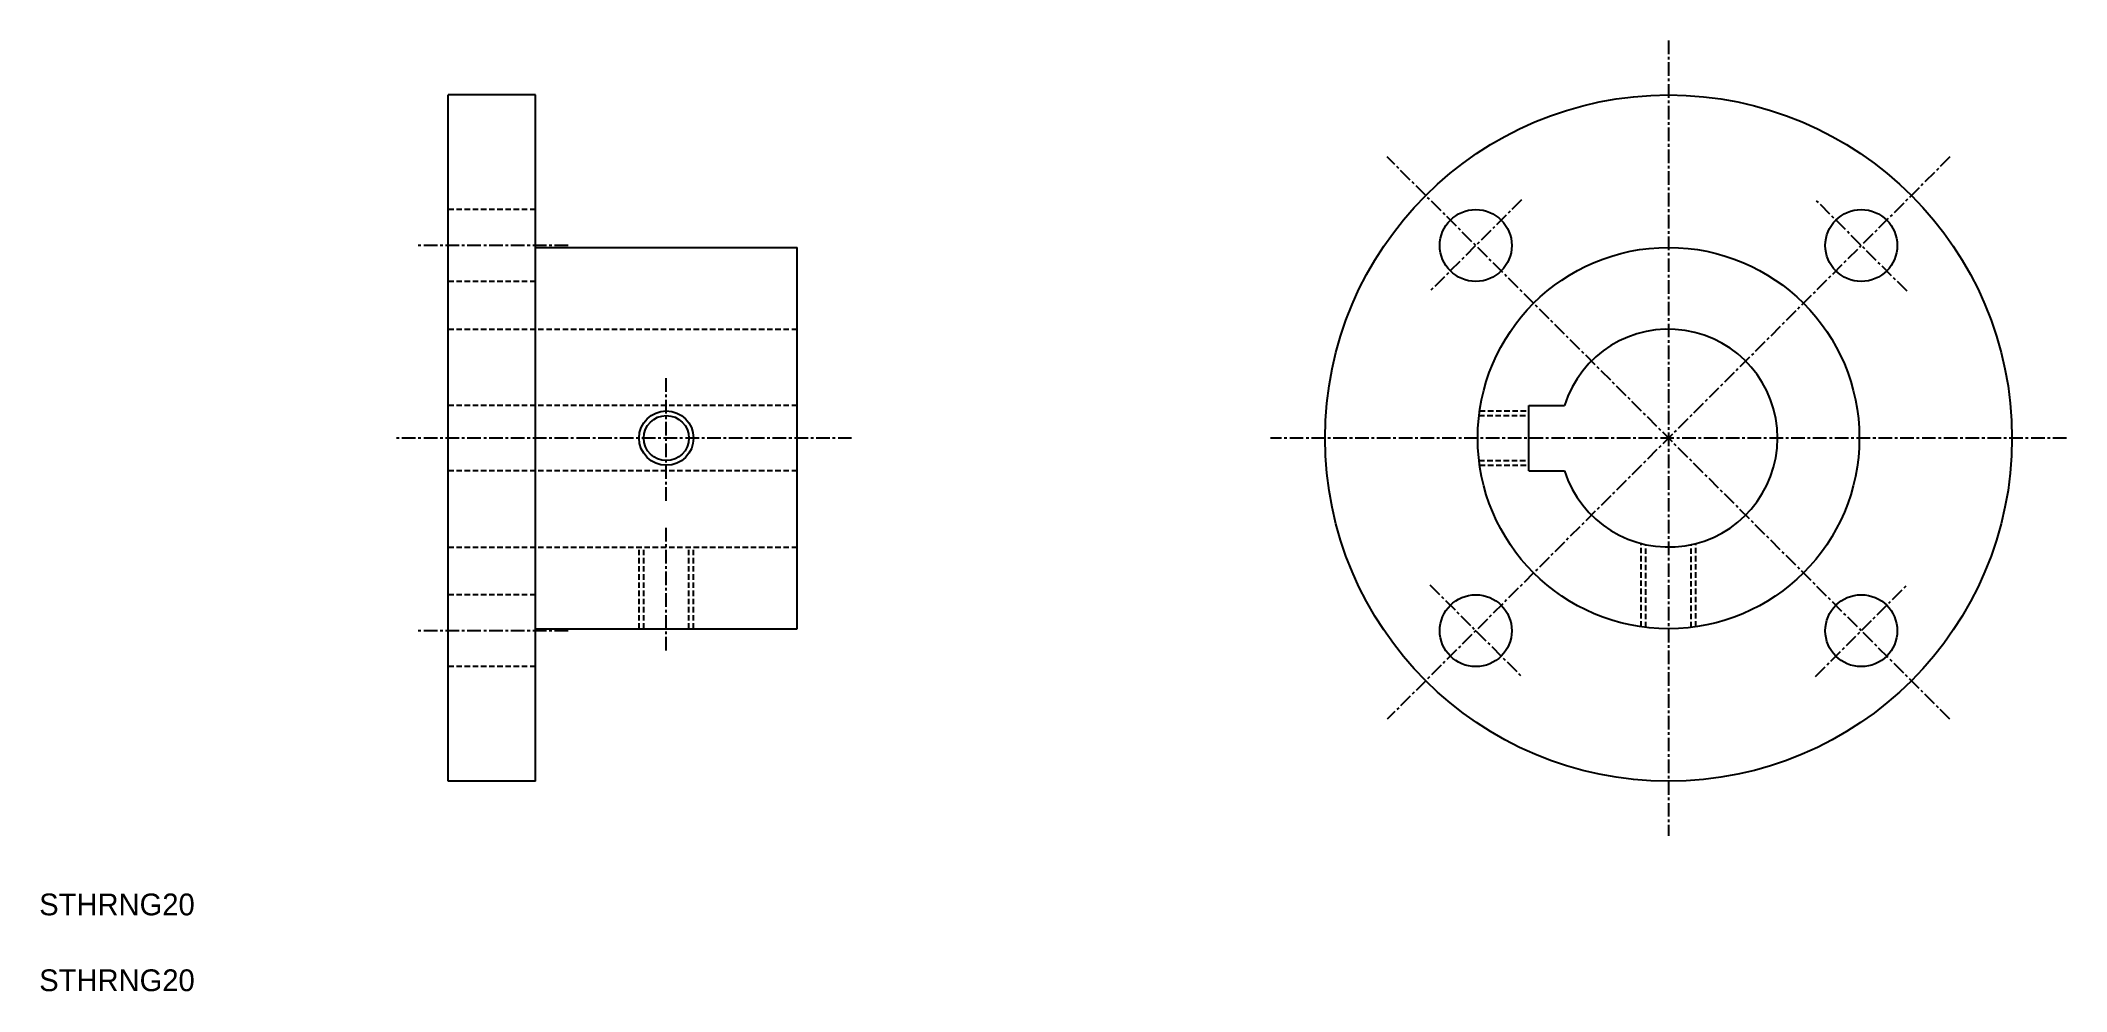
# Model space of a CAD drawing. Extents: x 47 to 233, y 47 to 134.
import ezdxf

# ---------------------------------------------------------------- set-up
doc = ezdxf.new("R2010")
doc.units = 0
doc.linetypes.add('CENTER', pattern=[2, 1.25, -0.25, 0.25, -0.25])
doc.linetypes.add('DASHED', pattern=[0.75, 0.5, -0.25])
doc.layers.get('0').update_dxf_attribs({"linetype": 'CONTINUOUS'})
doc.layers.add('CENTER', color=1, linetype='CENTER')

msp = doc.modelspace()

# ---------------------------------------------------------------- linework, layer by layer
at = {"color": 7, "linetype": 'CONTINUOUS'}
for p, q in [((84.2, 66.1), (84.2, 129.1)), ((92.2, 129.1), (84.2, 129.1)), ((92.2, 66.1), (92.2, 129.1)), ((92.2, 115.1), (116.2, 115.1)), ((116.2, 80.1), (116.2, 115.1)), ((183.33, 94.6), (183.33, 100.6)), ((183.33, 100.6), (186.59, 100.6)), ((183.33, 94.6), (186.59, 94.6)), ((92.2, 80.1), (116.2, 80.1)), ((92.2, 66.1), (84.2, 66.1))]:
    msp.add_line(p, q, dxfattribs=at)
at = {"color": 3, "linetype": 'DASHED'}
for p, q in [((92.2, 118.58), (84.2, 118.58)), ((92.2, 111.98), (84.2, 111.98)), ((84.2, 107.6), (116.2, 107.6)), ((116.2, 100.6), (84.2, 100.6)), ((178.75, 99.67), (183.33, 99.67)), ((178.81, 100.1), (183.33, 100.1)), ((178.75, 95.53), (183.33, 95.53)), ((178.81, 95.1), (183.33, 95.1)), ((116.2, 94.6), (84.2, 94.6)), ((84.2, 87.6), (116.2, 87.6)), ((101.7, 80.1), (101.7, 87.6)), ((102.13, 80.1), (102.13, 87.6)), ((106.26, 80.1), (106.26, 87.6)), ((106.7, 80.1), (106.7, 87.6)), ((193.63, 80.28), (193.63, 87.92)), ((194.06, 80.22), (194.06, 87.81)), ((198.2, 80.22), (198.2, 87.81)), ((198.63, 80.28), (198.63, 87.92)), ((92.2, 83.22), (84.2, 83.22)), ((92.2, 76.62), (84.2, 76.62))]:
    msp.add_line(p, q, dxfattribs=at)
at = {"color": 7, "linetype": 'CONTINUOUS'}
for centre, radius in [((196.13, 97.6), 31.5), ((178.45, 115.28), 3.3), ((213.81, 115.28), 3.3), ((196.13, 97.6), 17.5), ((104.2, 97.6), 2.07), ((178.45, 79.92), 3.3), ((213.81, 79.92), 3.3)]:
    msp.add_circle(centre, radius, dxfattribs=at)
at = {"color": 3, "linetype": 'CONTINUOUS'}
msp.add_circle((104.2, 97.6), 2.5, dxfattribs=at)
at = {"color": 7, "linetype": 'CONTINUOUS'}
msp.add_arc((196.13, 97.6), 10, 197.4576, 162.5424, dxfattribs=at)
at = {"layer": 'CENTER', "color": 1, "linetype": 'CENTER'}
for p, q in [((196.13, 134.1), (196.13, 61.1)), ((221.94, 71.79), (170.32, 123.41)), ((221.94, 123.41), (170.32, 71.79)), ((182.65, 119.48), (174.25, 111.08)), ((218.01, 111.08), (209.61, 119.48)), ((95.2, 115.28), (81.2, 115.28)), ((104.2, 91.85), (104.2, 103.35)), ((121.2, 97.6), (79.2, 97.6)), ((232.63, 97.6), (159.63, 97.6)), ((104.2, 78.1), (104.2, 89.6)), ((174.25, 84.12), (182.65, 75.72)), ((209.61, 75.72), (218.01, 84.12)), ((95.2, 79.92), (81.2, 79.92))]:
    msp.add_line(p, q, dxfattribs=at)

# ---------------------------------------------------------------- texts
at = {"color": 7, "linetype": 'CONTINUOUS'}
for p in [(46.68, 53.79), (46.68, 46.83)]:
    msp.add_text('STHRNG20', height=2, dxfattribs=at).set_placement(p)

doc.saveas('drawing.dxf')
